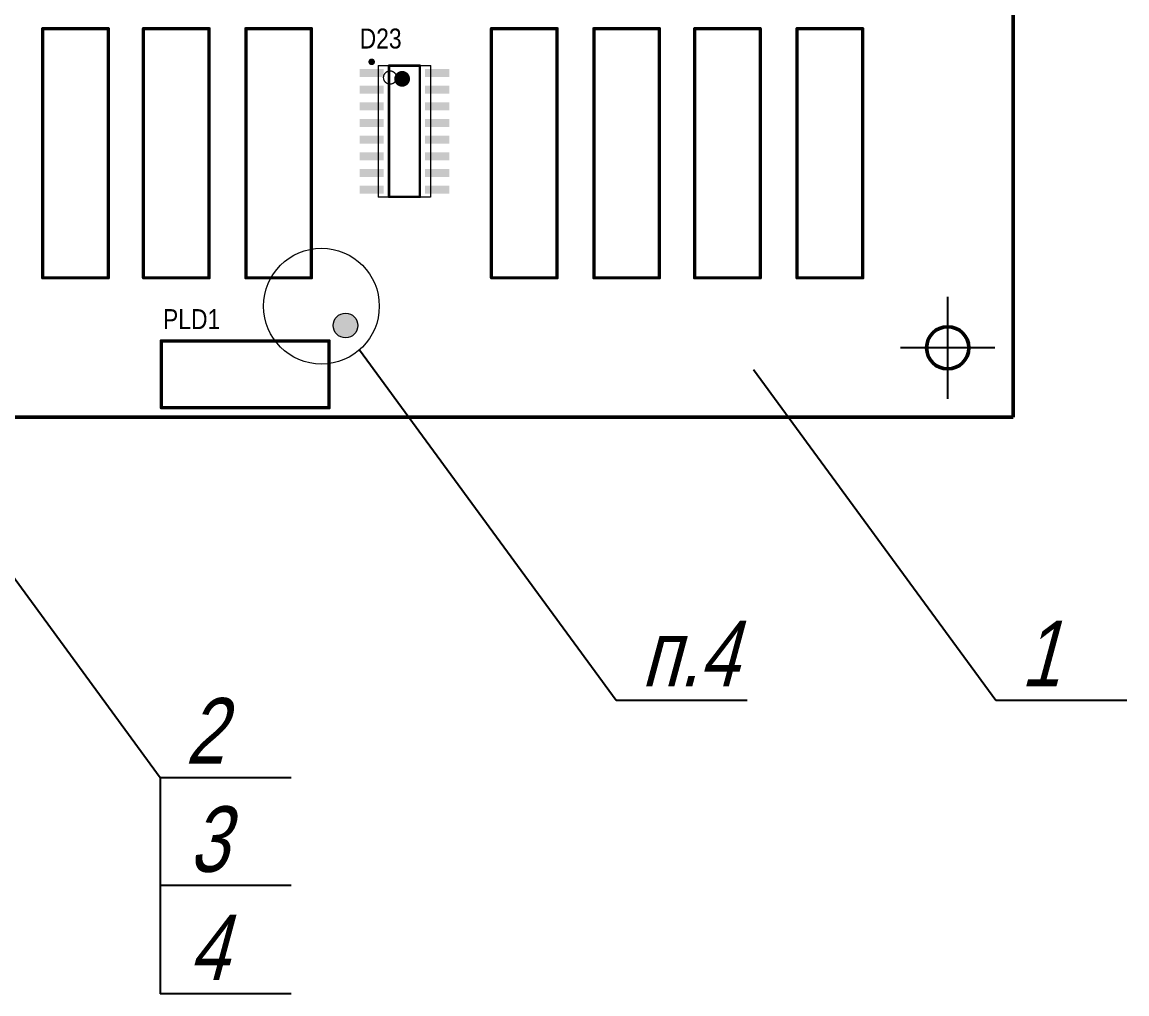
# Model space of a CAD drawing. Header units: millimetres. Extents: x 7140 to 8879, y -16257 to -5062.
# Drawn here: x 7338.2 to 7422.4, y -14798 to -14723.9 of the extents above; entities that cross this region are included whole.
import ezdxf

# ---------------------------------------------------------------- set-up
doc = ezdxf.new("R2010")
doc.units = ezdxf.units.MM
doc.linetypes.add('CENTER2', pattern=[28.575, 19.05, -3.175, 3.175, -3.175])
for name, color, linetype in [('BottomSolder', 6, 'Continuous'), ('Mechanical13', 56, 'Continuous'), ('TONK', 7, 'Continuous'), ('TopOverlay', 2, 'Continuous'), ('TopSolder', 216, 'Continuous')]:
    doc.layers.add(name, color=color, linetype=linetype)
doc.layers.add('OSN', color=7, linetype='Continuous', lineweight=60)
doc.layers.add('RAZM', color=7, linetype='Continuous', lineweight=30)
doc.styles.add('NOWTXT', font='nowtxt.shx', dxfattribs={"width": 0.75, "height": 3})
doc.styles.get("Standard").update_dxf_attribs({"font": 'ARIALN.TTF', "height": 3.4})

msp = doc.modelspace()

# ---------------------------------------------------------------- hatches: boundary and pattern name
at = {"layer": 'OSN', "linetype": 'ByBlock', "lineweight": 0, "ltscale": 20}
h = msp.add_hatch(color=256, dxfattribs=at)
h.dxf.hatch_style = 1
h.paths.add_polyline_path([(7361.91104, -14747.07561, 1), (7363.79269, -14747.07561, 1)])

# ---------------------------------------------------------------- linework, layer by layer
for p, q in [((7363.91532, -14748.92364), (7383.49211, -14775.64917)), ((7393.975, -14750.43467), (7412.44495, -14775.64917)), ((7330.24522, -14756.32461), (7348.71518, -14781.53911)), ((7348.71518, -14781.53911), (7348.71518, -14789.79435)), ((7348.71518, -14789.79435), (7348.71518, -14798.04959))]:
    msp.add_line(p, q)
at = {"layer": 'BottomSolder', "lineweight": 50}
for p, q in [((7413.77749, -14560.5602), (7413.77749, -14754.0777)), ((7413.77749, -14754.0777), (7332.603, -14754.0777))]:
    msp.add_line(p, q, dxfattribs=at)
at = {"layer": 'Mechanical13', "const_width": 0.1}
for points in [[(7365.34301, -14737.26418), (7365.34301, -14727.2642)], [(7365.34301, -14727.2642), (7369.343, -14727.2642)], [(7369.343, -14737.26418), (7369.343, -14727.2642)], [(7365.34301, -14737.26418), (7369.343, -14737.26418)]]:
    msp.add_lwpolyline(points, dxfattribs=at)
at = {"layer": 'Mechanical13'}
for points, const_width in [([(7365.31801, -14727.2642, 1), (7365.368, -14727.2642, 1)], 0.05), ([(7365.31801, -14727.2642, 1), (7365.368, -14727.2642, 1)], 0.05), ([(7366.743, -14728.1642, 1), (7365.743, -14728.1642, 1)], 0.1), ([(7369.318, -14727.2642, 1), (7369.368, -14727.2642, 1)], 0.05), ([(7369.318, -14727.2642, 1), (7369.368, -14727.2642, 1)], 0.05), ([(7365.718, -14728.1642, 1), (7365.768, -14728.1642, 1)], 0.05), ([(7366.718, -14728.1642, 1), (7366.768, -14728.1642, 1)], 0.05), ([(7365.31801, -14737.26418, 1), (7365.368, -14737.26418, 1)], 0.05), ([(7365.31801, -14737.26418, 1), (7365.368, -14737.26418, 1)], 0.05), ([(7369.318, -14737.26418, 1), (7369.368, -14737.26418, 1)], 0.05), ([(7369.318, -14737.26418, 1), (7369.368, -14737.26418, 1)], 0.05)]:
    msp.add_lwpolyline(points, format="xyb", close=True, dxfattribs=dict(at, const_width=const_width))
at = {"layer": 'OSN', "linetype": 'ByBlock', "lineweight": 0, "ltscale": 20}
for centre, radius in [((7361.01126, -14745.59991), 4.4137), ((7362.85186, -14747.07561), 0.94082)]:
    msp.add_circle(centre, radius, dxfattribs=at)
at = {"layer": 'TONK', "linetype": 'CENTER2'}
for p, q in [((7408.77749, -14752.66794), (7408.77749, -14744.88746)), ((7412.38199, -14748.7777), (7405.17298, -14748.7777))]:
    msp.add_line(p, q, dxfattribs=at)
at = {"layer": 'TONK'}
for p, q in [((7383.49211, -14775.64917), (7393.49211, -14775.64917)), ((7412.44495, -14775.64917), (7422.44495, -14775.64917)), ((7348.71518, -14781.53911), (7358.71518, -14781.53911)), ((7358.71518, -14789.79435), (7348.71518, -14789.79435)), ((7358.71518, -14798.04959), (7348.71518, -14798.04959))]:
    msp.add_line(p, q, dxfattribs=at)
at = {"layer": 'TopOverlay'}
for points, const_width in [([(7339.75327, -14743.43719), (7339.75327, -14724.44017)], 0.254), ([(7339.75327, -14724.44017), (7344.75626, -14724.44017)], 0.254), ([(7344.75626, -14743.44019), (7344.75626, -14724.44017)], 0.254), ([(7347.43946, -14743.43719), (7347.43946, -14724.44017)], 0.254), ([(7347.43946, -14724.44017), (7352.44245, -14724.44017)], 0.254), ([(7352.44245, -14743.44019), (7352.44245, -14724.44017)], 0.254), ([(7355.24945, -14743.43719), (7355.24945, -14724.44017)], 0.254), ([(7355.24945, -14724.44017), (7360.25244, -14724.44017)], 0.254), ([(7360.25244, -14743.44019), (7360.25244, -14724.44017)], 0.254), ([(7373.98139, -14743.43719), (7373.98139, -14724.44017)], 0.254), ([(7373.98139, -14724.44017), (7378.98438, -14724.44017)], 0.254), ([(7378.98438, -14743.44019), (7378.98438, -14724.44017)], 0.254), ([(7381.79139, -14743.43719), (7381.79139, -14724.44017)], 0.254), ([(7381.79139, -14724.44017), (7386.79437, -14724.44017)], 0.254), ([(7386.79437, -14743.44019), (7386.79437, -14724.44017)], 0.254), ([(7389.47758, -14743.43719), (7389.47758, -14724.44017)], 0.254), ([(7389.47758, -14724.44017), (7394.48057, -14724.44017)], 0.254), ([(7394.48057, -14743.44019), (7394.48057, -14724.44017)], 0.254), ([(7397.28752, -14743.43719), (7397.28752, -14724.44017)], 0.254), ([(7397.28752, -14724.44017), (7402.29051, -14724.44017)], 0.254), ([(7402.29051, -14743.44019), (7402.29051, -14724.44017)], 0.254), ([(7366.168, -14737.26418), (7366.168, -14727.2642)], 0.2), ([(7366.168, -14727.2642), (7368.51801, -14727.2642)], 0.2), ([(7368.51801, -14737.26418), (7368.51801, -14727.2642)], 0.2), ([(7366.168, -14737.26418), (7368.51801, -14737.26418)], 0.2), ([(7339.75327, -14743.43719), (7339.75627, -14743.44019)], 0.254), ([(7339.75627, -14743.44019), (7344.75626, -14743.44019)], 0.254), ([(7347.43946, -14743.43719), (7347.44246, -14743.44019)], 0.254), ([(7347.44246, -14743.44019), (7352.44245, -14743.44019)], 0.254), ([(7355.24945, -14743.43719), (7355.25245, -14743.44019)], 0.254), ([(7355.25245, -14743.44019), (7360.25244, -14743.44019)], 0.254), ([(7373.98139, -14743.43719), (7373.98439, -14743.44019)], 0.254), ([(7373.98439, -14743.44019), (7378.98438, -14743.44019)], 0.254), ([(7381.79139, -14743.43719), (7381.79438, -14743.44019)], 0.254), ([(7381.79438, -14743.44019), (7386.79437, -14743.44019)], 0.254), ([(7389.47758, -14743.43719), (7389.48058, -14743.44019)], 0.254), ([(7389.48058, -14743.44019), (7394.48057, -14743.44019)], 0.254), ([(7397.28752, -14743.43719), (7397.29052, -14743.44019)], 0.254), ([(7397.29052, -14743.44019), (7402.29051, -14743.44019)], 0.254), ([(7348.801, -14748.24622), (7361.60098, -14748.24622)], 0.254), ([(7348.801, -14749.94619), (7348.801, -14748.24622)], 0.254), ([(7361.60098, -14753.34619), (7361.60098, -14748.24622)], 0.254), ([(7348.801, -14753.34619), (7348.801, -14749.94619)], 0.254), ([(7348.801, -14753.34619), (7355.90101, -14753.34619)], 0.254), ([(7355.90101, -14753.34619), (7361.60098, -14753.34619)], 0.254)]:
    msp.add_lwpolyline(points, dxfattribs=dict(at, const_width=const_width))
for points, const_width in [([(7339.68977, -14724.44017, 1), (7339.81677, -14724.44017, 1)], 0.127), ([(7339.68977, -14724.44017, 1), (7339.81677, -14724.44017, 1)], 0.127), ([(7344.69276, -14724.44017, 1), (7344.81976, -14724.44017, 1)], 0.127), ([(7344.69276, -14724.44017, 1), (7344.81976, -14724.44017, 1)], 0.127), ([(7347.37596, -14724.44017, 1), (7347.50296, -14724.44017, 1)], 0.127), ([(7347.37596, -14724.44017, 1), (7347.50296, -14724.44017, 1)], 0.127), ([(7352.37895, -14724.44017, 1), (7352.50595, -14724.44017, 1)], 0.127), ([(7352.37895, -14724.44017, 1), (7352.50595, -14724.44017, 1)], 0.127), ([(7355.18595, -14724.44017, 1), (7355.31295, -14724.44017, 1)], 0.127), ([(7355.18595, -14724.44017, 1), (7355.31295, -14724.44017, 1)], 0.127), ([(7360.18894, -14724.44017, 1), (7360.31594, -14724.44017, 1)], 0.127), ([(7360.18894, -14724.44017, 1), (7360.31594, -14724.44017, 1)], 0.127), ([(7373.91789, -14724.44017, 1), (7374.04489, -14724.44017, 1)], 0.127), ([(7373.91789, -14724.44017, 1), (7374.04489, -14724.44017, 1)], 0.127), ([(7378.92088, -14724.44017, 1), (7379.04788, -14724.44017, 1)], 0.127), ([(7378.92088, -14724.44017, 1), (7379.04788, -14724.44017, 1)], 0.127), ([(7381.72789, -14724.44017, 1), (7381.85489, -14724.44017, 1)], 0.127), ([(7381.72789, -14724.44017, 1), (7381.85489, -14724.44017, 1)], 0.127), ([(7386.73087, -14724.44017, 1), (7386.85787, -14724.44017, 1)], 0.127), ([(7386.73087, -14724.44017, 1), (7386.85787, -14724.44017, 1)], 0.127), ([(7389.41408, -14724.44017, 1), (7389.54108, -14724.44017, 1)], 0.127), ([(7389.41408, -14724.44017, 1), (7389.54108, -14724.44017, 1)], 0.127), ([(7394.41707, -14724.44017, 1), (7394.54407, -14724.44017, 1)], 0.127), ([(7394.41707, -14724.44017, 1), (7394.54407, -14724.44017, 1)], 0.127), ([(7397.22402, -14724.44017, 1), (7397.35102, -14724.44017, 1)], 0.127), ([(7397.22402, -14724.44017, 1), (7397.35102, -14724.44017, 1)], 0.127), ([(7402.22701, -14724.44017, 1), (7402.35401, -14724.44017, 1)], 0.127), ([(7402.22701, -14724.44017, 1), (7402.35401, -14724.44017, 1)], 0.127), ([(7364.968, -14726.9692, 1), (7364.718, -14726.9692, 1)], 0.25), ([(7364.6555, -14726.9692, 1), (7364.7805, -14726.9692, 1)], 0.125), ([(7364.9055, -14726.9692, 1), (7365.0305, -14726.9692, 1)], 0.125), ([(7366.118, -14727.2642, 1), (7366.218, -14727.2642, 1)], 0.1), ([(7366.118, -14727.2642, 1), (7366.218, -14727.2642, 1)], 0.1), ([(7368.46801, -14727.2642, 1), (7368.56801, -14727.2642, 1)], 0.1), ([(7368.46801, -14727.2642, 1), (7368.56801, -14727.2642, 1)], 0.1), ([(7367.468, -14728.2642, 1), (7366.868, -14728.2642, 1)], 0.6), ([(7366.718, -14728.2642, 1), (7367.018, -14728.2642, 1)], 0.3), ([(7367.318, -14728.2642, 1), (7367.618, -14728.2642, 1)], 0.3), ([(7366.118, -14737.26418, 1), (7366.218, -14737.26418, 1)], 0.1), ([(7366.118, -14737.26418, 1), (7366.218, -14737.26418, 1)], 0.1), ([(7368.46801, -14737.26418, 1), (7368.56801, -14737.26418, 1)], 0.1), ([(7368.46801, -14737.26418, 1), (7368.56801, -14737.26418, 1)], 0.1), ([(7339.68977, -14743.43719, 1), (7339.81677, -14743.43719, 1)], 0.127), ([(7339.68977, -14743.43719, 1), (7339.81677, -14743.43719, 1)], 0.127), ([(7339.69277, -14743.44019, 1), (7339.81977, -14743.44019, 1)], 0.127), ([(7339.69277, -14743.44019, 1), (7339.81977, -14743.44019, 1)], 0.127), ([(7344.69276, -14743.44019, 1), (7344.81976, -14743.44019, 1)], 0.127), ([(7344.69276, -14743.44019, 1), (7344.81976, -14743.44019, 1)], 0.127), ([(7347.37596, -14743.43719, 1), (7347.50296, -14743.43719, 1)], 0.127), ([(7347.37596, -14743.43719, 1), (7347.50296, -14743.43719, 1)], 0.127), ([(7347.37896, -14743.44019, 1), (7347.50596, -14743.44019, 1)], 0.127), ([(7347.37896, -14743.44019, 1), (7347.50596, -14743.44019, 1)], 0.127), ([(7352.37895, -14743.44019, 1), (7352.50595, -14743.44019, 1)], 0.127), ([(7352.37895, -14743.44019, 1), (7352.50595, -14743.44019, 1)], 0.127), ([(7355.18595, -14743.43719, 1), (7355.31295, -14743.43719, 1)], 0.127), ([(7355.18595, -14743.43719, 1), (7355.31295, -14743.43719, 1)], 0.127), ([(7355.18895, -14743.44019, 1), (7355.31595, -14743.44019, 1)], 0.127), ([(7355.18895, -14743.44019, 1), (7355.31595, -14743.44019, 1)], 0.127), ([(7360.18894, -14743.44019, 1), (7360.31594, -14743.44019, 1)], 0.127), ([(7360.18894, -14743.44019, 1), (7360.31594, -14743.44019, 1)], 0.127), ([(7373.91789, -14743.43719, 1), (7374.04489, -14743.43719, 1)], 0.127), ([(7373.91789, -14743.43719, 1), (7374.04489, -14743.43719, 1)], 0.127), ([(7373.92089, -14743.44019, 1), (7374.04789, -14743.44019, 1)], 0.127), ([(7373.92089, -14743.44019, 1), (7374.04789, -14743.44019, 1)], 0.127), ([(7378.92088, -14743.44019, 1), (7379.04788, -14743.44019, 1)], 0.127), ([(7378.92088, -14743.44019, 1), (7379.04788, -14743.44019, 1)], 0.127), ([(7381.72789, -14743.43719, 1), (7381.85489, -14743.43719, 1)], 0.127), ([(7381.72789, -14743.43719, 1), (7381.85489, -14743.43719, 1)], 0.127), ([(7381.73088, -14743.44019, 1), (7381.85788, -14743.44019, 1)], 0.127), ([(7381.73088, -14743.44019, 1), (7381.85788, -14743.44019, 1)], 0.127), ([(7386.73087, -14743.44019, 1), (7386.85787, -14743.44019, 1)], 0.127), ([(7386.73087, -14743.44019, 1), (7386.85787, -14743.44019, 1)], 0.127), ([(7389.41408, -14743.43719, 1), (7389.54108, -14743.43719, 1)], 0.127), ([(7389.41408, -14743.43719, 1), (7389.54108, -14743.43719, 1)], 0.127), ([(7389.41708, -14743.44019, 1), (7389.54408, -14743.44019, 1)], 0.127), ([(7389.41708, -14743.44019, 1), (7389.54408, -14743.44019, 1)], 0.127), ([(7394.41707, -14743.44019, 1), (7394.54407, -14743.44019, 1)], 0.127), ([(7394.41707, -14743.44019, 1), (7394.54407, -14743.44019, 1)], 0.127), ([(7397.22402, -14743.43719, 1), (7397.35102, -14743.43719, 1)], 0.127), ([(7397.22402, -14743.43719, 1), (7397.35102, -14743.43719, 1)], 0.127), ([(7397.22702, -14743.44019, 1), (7397.35402, -14743.44019, 1)], 0.127), ([(7397.22702, -14743.44019, 1), (7397.35402, -14743.44019, 1)], 0.127), ([(7402.22701, -14743.44019, 1), (7402.35401, -14743.44019, 1)], 0.127), ([(7402.22701, -14743.44019, 1), (7402.35401, -14743.44019, 1)], 0.127), ([(7348.7375, -14748.24622, 1), (7348.8645, -14748.24622, 1)], 0.127), ([(7348.7375, -14748.24622, 1), (7348.8645, -14748.24622, 1)], 0.127), ([(7361.53748, -14748.24622, 1), (7361.66448, -14748.24622, 1)], 0.127), ([(7361.53748, -14748.24622, 1), (7361.66448, -14748.24622, 1)], 0.127), ([(7348.7375, -14749.94619, 1), (7348.8645, -14749.94619, 1)], 0.127), ([(7348.7375, -14749.94619, 1), (7348.8645, -14749.94619, 1)], 0.127), ([(7348.7375, -14753.34619, 1), (7348.8645, -14753.34619, 1)], 0.127), ([(7348.7375, -14753.34619, 1), (7348.8645, -14753.34619, 1)], 0.127), ([(7355.83751, -14753.34619, 1), (7355.96451, -14753.34619, 1)], 0.127), ([(7355.83751, -14753.34619, 1), (7355.96451, -14753.34619, 1)], 0.127), ([(7361.53748, -14753.34619, 1), (7361.66448, -14753.34619, 1)], 0.127), ([(7361.53748, -14753.34619, 1), (7361.66448, -14753.34619, 1)], 0.127)]:
    msp.add_lwpolyline(points, format="xyb", close=True, dxfattribs=dict(at, const_width=const_width))
at = {"layer": 'TopOverlay', "lineweight": 50}
msp.add_circle((7408.77749, -14748.7777), 1.61091, dxfattribs=at)
at = {"layer": 'TopSolder'}
for points in [[(7365.76998, -14728.12118), (7365.76998, -14727.51719), (7363.91598, -14728.12118), (7363.91598, -14727.51719)], [(7370.77002, -14728.12118), (7370.77002, -14727.51719), (7368.91602, -14728.12118), (7368.91602, -14727.51719)], [(7365.76998, -14729.39118), (7365.76998, -14728.78719), (7363.91598, -14729.39118), (7363.91598, -14728.78719)], [(7370.77002, -14729.39118), (7370.77002, -14728.78719), (7368.91602, -14729.39118), (7368.91602, -14728.78719)], [(7365.76998, -14730.66118), (7365.76998, -14730.05719), (7363.91598, -14730.66118), (7363.91598, -14730.05719)], [(7370.77002, -14730.66118), (7370.77002, -14730.05719), (7368.91602, -14730.66118), (7368.91602, -14730.05719)], [(7365.76998, -14731.93118), (7365.76998, -14731.32719), (7363.91598, -14731.93118), (7363.91598, -14731.32719)], [(7370.77002, -14731.93118), (7370.77002, -14731.32719), (7368.91602, -14731.93118), (7368.91602, -14731.32719)], [(7365.76998, -14733.20118), (7365.76998, -14732.59719), (7363.91598, -14733.20118), (7363.91598, -14732.59719)], [(7370.77002, -14733.20118), (7370.77002, -14732.59719), (7368.91602, -14733.20118), (7368.91602, -14732.59719)], [(7365.76998, -14734.47118), (7365.76998, -14733.86719), (7363.91598, -14734.47118), (7363.91598, -14733.86719)], [(7370.77002, -14734.47118), (7370.77002, -14733.86719), (7368.91602, -14734.47118), (7368.91602, -14733.86719)], [(7365.76998, -14735.74118), (7365.76998, -14735.13719), (7363.91598, -14735.74118), (7363.91598, -14735.13719)], [(7370.77002, -14735.74118), (7370.77002, -14735.13719), (7368.91602, -14735.74118), (7368.91602, -14735.13719)], [(7365.76998, -14737.01118), (7365.76998, -14736.40719), (7363.91598, -14737.01118), (7363.91598, -14736.40719)], [(7370.77002, -14737.01118), (7370.77002, -14736.40719), (7368.91602, -14737.01118), (7368.91602, -14736.40719)]]:
    msp.add_solid(points, dxfattribs=at)

# ---------------------------------------------------------------- texts
at = {"layer": 'RAZM', "style": 'NOWTXT', "oblique": 15, "width": 0.8}
for s, p in [('п.4', (7385.40279, -14774.59469)), ('1', (7414.35563, -14774.59469)), ('2', (7350.62585, -14780.48463)), ('3', (7350.89974, -14788.73987)), ('4', (7350.89974, -14796.99511))]:
    msp.add_text(s, height=5, dxfattribs=at).set_placement(p)
at = {"layer": 'TopOverlay'}
for s, p in [('D23', (7363.9267, -14725.9523)), ('PLD1', (7348.928, -14747.35179))]:
    msp.add_text(s, height=1.524, dxfattribs=at).set_placement(p)

doc.saveas('drawing.dxf')
